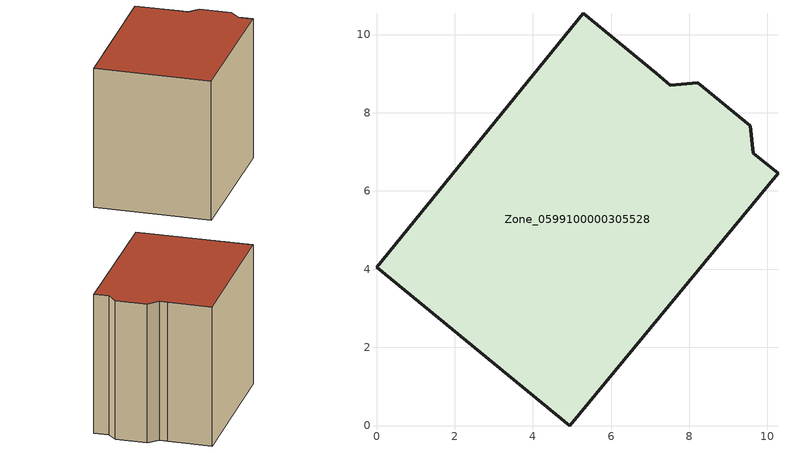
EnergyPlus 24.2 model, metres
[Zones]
Zone_0599100000305528
 floor ground (C_G): 4.95,0 0,4.05 5.28,10.54 7.16,9.01 7.51,8.7 8.22,8.77 9.56,7.67 9.64,6.96 10.27,6.45 z0
 wall outside (C_F): 9.64,6.96 9.56,7.67 8.22,8.77 7.51,8.7 7.16,9.01 5.28,10.54 0,4.05 4.95,0 10.27,6.45 9.64,6.96 z0:7.96
 roof outside (C_R): 4.95,0 10.27,6.45 9.64,6.96 9.56,7.67 8.22,8.77 7.51,8.7 7.16,9.01 5.28,10.54 0,4.05 z7.96
[BUILDING]
Pand.0599100000305528: North Axis=0; Terrain=City; Loads Convergence Tolerance Value=0.04; Temperature Convergence Tolerance Value=0.4; Solar Distribution=FullExterior; Maximum Number of Warmup Days=25; Minimum Number of Warmup Days=1
[Site:Location]
Rotterdam.The.Hague.AP_ZH_NLD Design_Conditions: Latitude=51.96; Longitude=4.45; Time Zone=1; Elevation=-4.5
[SITE:GROUNDTEMPERATURE:BUILDINGSURFACE]
18, 18, 18, 18, 18, 18, 18, 18, 18, 18, 18, 18
[MATERIAL] Thermal Absorptance=0.9; Solar Absorptance=0.7; Visible Absorptance=0.7
Name | Roughness | Thickness | Conductivity | Density | Specific Heat
G.TI.1946 | MediumSmooth | 0.15 | 1 | 540 | 1210
F.TI.1946 | Rough | 0.3 | 0.857143 | 1920 | 840
R.TI.1946 | MediumRough | 0.2 | 0.1 | 1500 | 1000
[CONSTRUCTION]
C_G: G.TI.1946
C_F: F.TI.1946
C_R: R.TI.1946
[ZONE]
Zone_0599100000305528: Type=1; Multiplier=1; Ceiling Height=Autocalculate; Volume=Autocalculate; Floor Area=autocalculate; Part of Total Floor Area=Yes
[ZONEINFILTRATION:DESIGNFLOWRATE]
Infil_Zone_0599100000305528: Zone or ZoneList or Space or SpaceList=Zone_0599100000305528; Schedule=AlwaysOn; Design Flow Rate Calculation Method=Flow/Area; Flow Rate per Floor Area=0.003; Constant Term Coefficient=1; Temperature Term Coefficient=0; Velocity Term Coefficient=0; Velocity Squared Term Coefficient=0
[HVACTEMPLATE:ZONE:IDEALLOADSAIRSYSTEM]
Zone_0599100000305528: Maximum Heating Supply Air Temperature=50; Minimum Cooling Supply Air Temperature=13; Maximum Heating Supply Air Humidity Ratio=0.0156; Minimum Cooling Supply Air Humidity Ratio=0.0077; Heating Limit=NoLimit; Cooling Limit=NoLimit; Dehumidification Control Type=ConstantSensibleHeatRatio; Cooling Sensible Heat Ratio=0.7; Dehumidification Setpoint=60; Humidification Control Type=None; Humidification Setpoint=30; Outdoor Air Method=None; Outdoor Air Flow Rate per Person=0.00944; Outdoor Air Flow Rate per Zone Floor Area=0; Outdoor Air Flow Rate per Zone=0; Demand Controlled Ventilation Type=None; Outdoor Air Economizer Type=NoEconomizer; Heat Recovery Type=None; Sensible Heat Recovery Effectiveness=0.7; Latent Heat Recovery Effectiveness=0.65
[ZONECONTROL:THERMOSTAT]
ThermostatControl_Zone_0599100000305528: Zone or ZoneList=Zone_0599100000305528; Control Type Schedule=DualSetpointControlType; Control 1=Thermostat_Zone_0599100000305528; Temperature Difference Between Cutout And Setpoint=0
[THERMOSTATSETPOINT:DUALSETPOINT]
Thermostat_Zone_0599100000305528: Heating Setpoint Temperature Schedule=HeatingSetpoint_Zone_0599100000305528; Cooling Setpoint Temperature Schedule=CoolingSetpoint_Zone_0599100000305528
[SCHEDULE:COMPACT]
HeatingSetpoint_Zone_0599100000305528: Through: 12/31, For: AllDays, Until: 24:00, 21
CoolingSetpoint_Zone_0599100000305528: Through: 12/31, For: AllDays, Until: 24:00, 24
DualSetpointControlType: Through: 12/31, For: AllDays, Until: 24:00, 4
AlwaysOn: Through: 12/31, For: AllDays, Until: 24:00, 1
